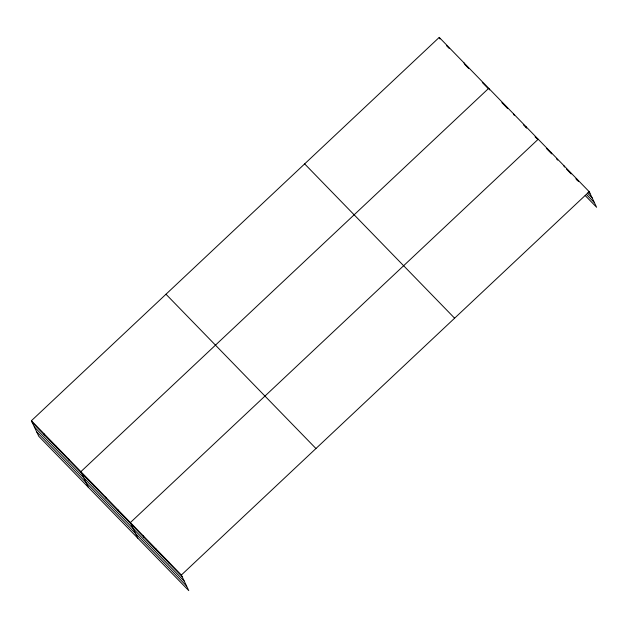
<?xml version="1.0" encoding="UTF-8"?>
<svg xmlns="http://www.w3.org/2000/svg" width="628" height="628" viewBox="0 0 628 628"><rect width="100%" height="100%" fill="white"/><g stroke="black" fill="none" stroke-linecap="round" stroke-linejoin="round"><path stroke-width="0.94" d="M31.4 420.736L181.359 575.028L188.761 590.61L38.795 436.319L31.4 420.736L439.239 37.39L589.205 191.681L596.6 207.264L585.194 195.528M538.212 139.22L130.373 522.575L137.775 538.149M181.359 575.028L589.205 191.681M446.5 45.663L449.106 48.34M468.637 68.436L464.728 64.417L463.982 62.847M482.312 82.511L488.176 88.54M501.843 102.607L507.707 108.636M523.336 124.713L526.594 128.065L525.84 126.495M535.056 136.778L537.011 138.788M546.344 148.389L551.039 153.216M556.408 158.743L557.743 160.124M566.464 169.097L571.166 173.925M575.86 178.76L578.545 181.523M588.609 191.878L589.951 193.251M587.447 193.047L592.141 197.875M586.356 194.358L594.402 202.64M304.651 163.892L454.617 318.192M165.988 294.234L315.947 448.525M32.146 422.306L182.104 576.606M34.344 426.93L184.302 581.222M36.605 431.695L186.563 585.987M576.457 178.572L577.203 180.142M563.709 165.454L564.454 167.024M550.96 152.337L551.706 153.907M513.469 113.762L514.214 115.34M489.471 89.875L488.725 88.305L80.886 471.652L88.281 487.234M439.239 37.39L439.985 38.96M168.618 561.919L169.364 563.489M155.87 548.801L156.615 550.371M143.121 535.684L143.867 537.254M118.001 509.842L118.747 511.412M105.63 497.109L106.375 498.687M93.258 484.384L94.004 485.954M68.515 458.927L69.261 460.497M56.143 446.194L56.889 447.764M43.772 433.469L44.517 435.039"/></g></svg>
